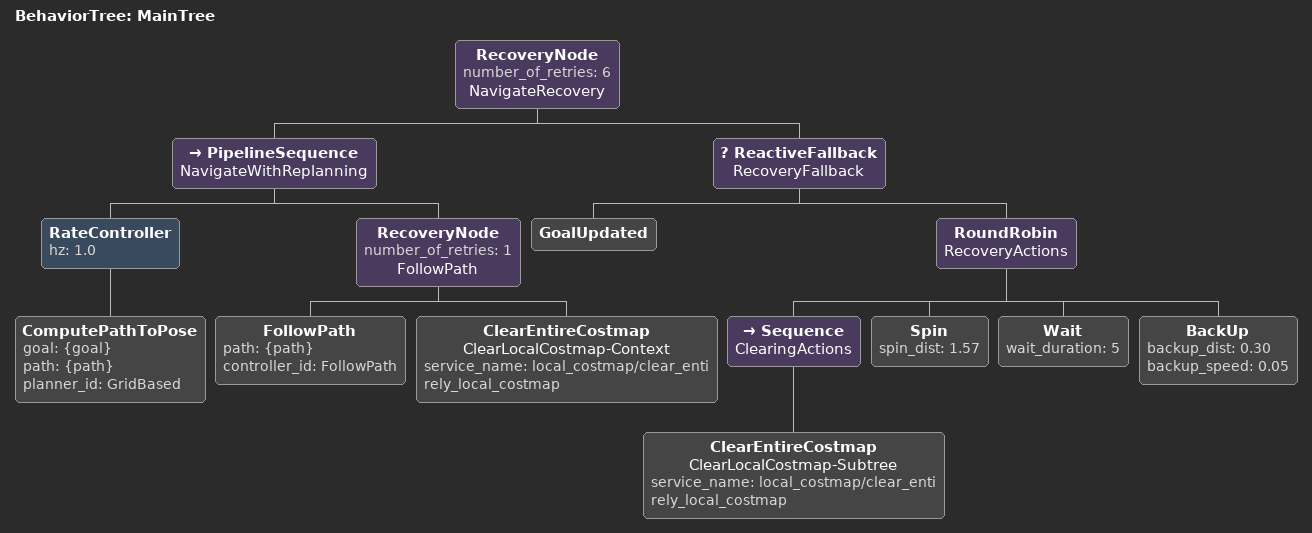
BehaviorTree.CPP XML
<!--
  Как navigate_to_pose_w_replanning_and_recovery, но без вызовов global_costmap:
  Python planner строит путь по /map; узла planner_server в launch нет.
-->
<root main_tree_to_execute="MainTree">
  <BehaviorTree ID="MainTree">
    <RecoveryNode number_of_retries="6" name="NavigateRecovery">
      <PipelineSequence name="NavigateWithReplanning">
        <RateController hz="1.0">
          <ComputePathToPose goal="{goal}" path="{path}" planner_id="GridBased"/>
        </RateController>
        <RecoveryNode number_of_retries="1" name="FollowPath">
          <FollowPath path="{path}" controller_id="FollowPath"/>
          <ClearEntireCostmap name="ClearLocalCostmap-Context" service_name="local_costmap/clear_entirely_local_costmap"/>
        </RecoveryNode>
      </PipelineSequence>
      <ReactiveFallback name="RecoveryFallback">
        <GoalUpdated/>
        <RoundRobin name="RecoveryActions">
          <Sequence name="ClearingActions">
            <ClearEntireCostmap name="ClearLocalCostmap-Subtree" service_name="local_costmap/clear_entirely_local_costmap"/>
          </Sequence>
          <Spin spin_dist="1.57"/>
          <Wait wait_duration="5"/>
          <BackUp backup_dist="0.30" backup_speed="0.05"/>
        </RoundRobin>
      </ReactiveFallback>
    </RecoveryNode>
  </BehaviorTree>
</root>
